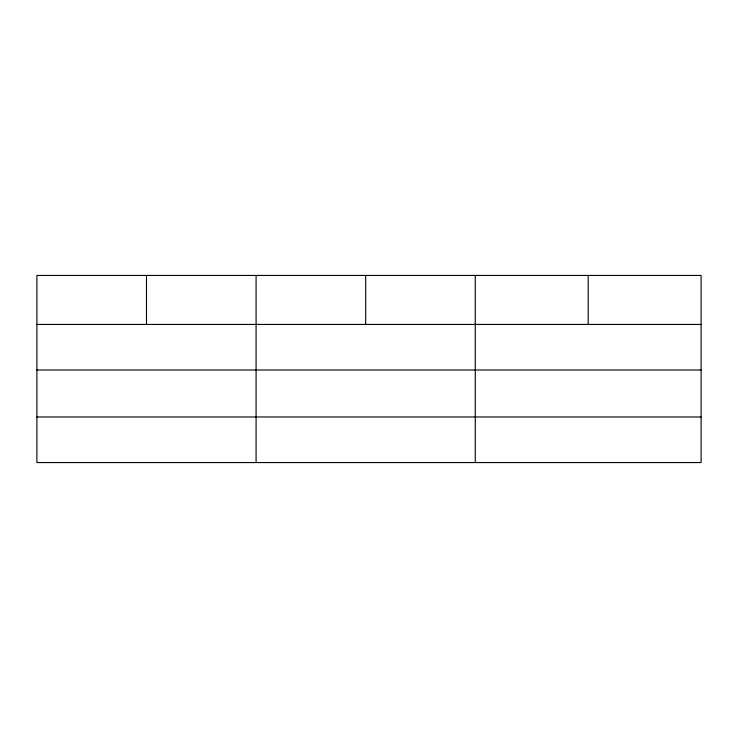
<?xml version="1.0" encoding="UTF-8"?>
<svg xmlns="http://www.w3.org/2000/svg" width="738" height="738" viewBox="0 0 738 738"><rect width="100%" height="100%" fill="white"/><g stroke="black" fill="none" stroke-linecap="round" stroke-linejoin="round"><path stroke-width="1.11" d="M701.1 370.015L701.1 275.44L36.9 275.44L36.9 462.56L701.1 462.56L701.1 370.015L36.9 370.015M36.9 324.425L701.1 324.425M36.9 416.979L701.1 416.979M588.186 275.44L588.186 324.425M475.272 275.44L475.272 462.56M365.679 275.44L365.679 324.425M256.086 275.44L256.086 462.56M146.493 275.44L146.493 324.425"/></g></svg>
